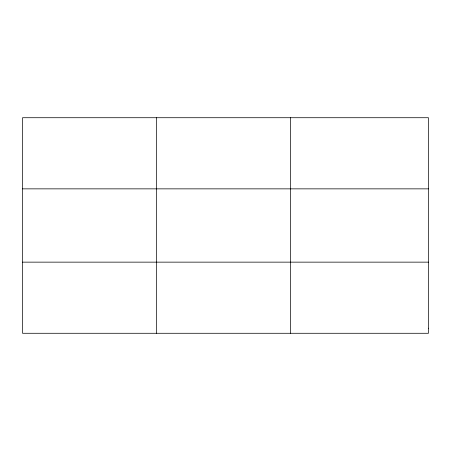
<?xml version="1.0" encoding="UTF-8"?>
<svg xmlns="http://www.w3.org/2000/svg" width="451" height="451" viewBox="0 0 451 451"><rect width="100%" height="100%" fill="white"/><g stroke="black" fill="none" stroke-linecap="round" stroke-linejoin="round"><path stroke-width="0.68" d="M156.497 117.717L156.497 333.283M290.444 117.717L290.444 333.283M22.55 188.856L428.45 188.856M22.55 262.144L428.45 262.144M428.45 328.204L428.45 333.283L22.55 333.283L22.55 117.717L428.45 117.717L428.45 328.204"/></g></svg>
